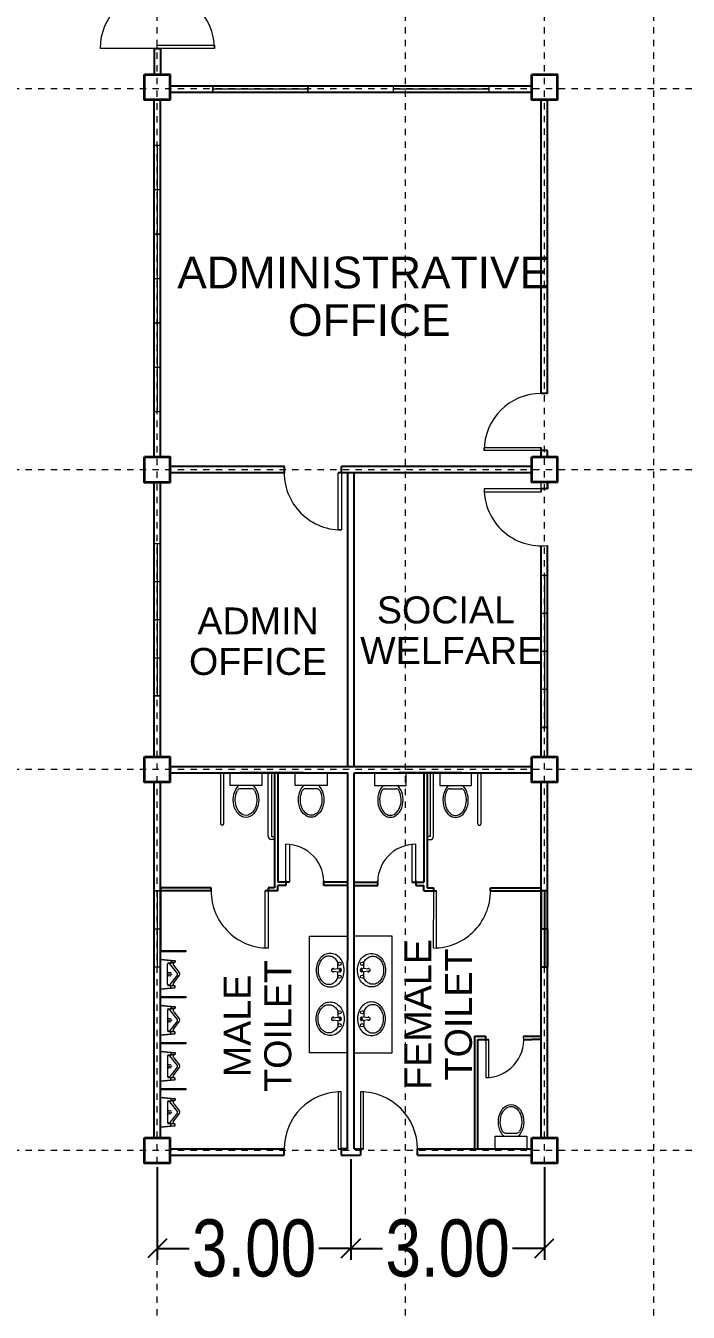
# Model space of a CAD drawing. Header units: millimetres. Extents: x 63005 to 126950, y 36019 to 74749.
# Drawn here: x 63092.45 to 63102.89, y 36310.3 to 36330.57 of the extents above; entities that cross this region are included whole.
import ezdxf

# ---------------------------------------------------------------- set-up
doc = ezdxf.new("R2010")
doc.units = ezdxf.units.MM
doc.header["$LTSCALE"] = 0.04
doc.linetypes.add('PHANTOM', pattern=[2.5, 1.25, -0.25, 0.25, -0.25, 0.25, -0.25])
doc.styles.get("Standard").update_dxf_attribs({"font": 'arial.ttf', "width": 0.8})
doc.styles.add('SWISSLT175', font='swissl.ttf', dxfattribs={"height": 0.175})
doc.dimstyles.new('dimension', dxfattribs={"dimtxt": 0.9, "dimasz": 0.3, "dimexe": 0.18, "dimexo": 0.0625, "dimgap": 0.09, "dimtad": 0, "dimzin": 0, "dimdsep": 46, "dimtxsty": 'Standard', "dimblk": 'OBLIQUE', "dimcen": 0.09, "dimclrd": 256, "dimclre": 256, "dimclrt": 256, "dimadec": 0, "dimazin": 0, "dimtfac": 1, "dimtofl": 0, "dimtmove": 0, "dimatfit": 3, "dimldrblk": 'OBLIQUE', "dimfxl": 1, "dimtolj": 1, "dimtzin": 0, "dimarcsym": 0})

# ---------------------------------------------------------------- blocks, each defined once
blk = doc.blocks.new('_Oblique')
at = {"color": 0, "linetype": 'ByBlock', "lineweight": -2}
blk.add_line((-0.5, -0.5), (0.5, 0.5), dxfattribs=at)
blk = doc.blocks.new('*D130')
at = {"lineweight": -2, "transparency": 16777216}
for p, q in [((63094.523, 36312.585), (63094.523, 36311.125)), ((63097.573, 36312.709), (63097.573, 36311.125)), ((63094.523, 36311.305), (63095.024, 36311.305)), ((63097.573, 36311.305), (63097.071, 36311.305))]:
    blk.add_line(p, q, dxfattribs=at)
at = {"layer": 'Defpoints', "color": 0, "lineweight": 25, "transparency": 16777216}
for p in [(63097.573, 36312.772), (63094.523, 36312.648), (63097.573, 36311.305)]:
    blk.add_point(p, dxfattribs=at)
at = {"lineweight": -2, "transparency": 16777216, "xscale": 0.3, "yscale": 0.3, "zscale": 0.3, "rotation": 180}
blk.add_blockref('_Oblique', (63094.523, 36311.305), dxfattribs=at)
at = {"lineweight": -2, "transparency": 16777216, "xscale": 0.3, "yscale": 0.3, "zscale": 0.3}
blk.add_blockref('_Oblique', (63097.573, 36311.305), dxfattribs=at)
at = {"lineweight": 5, "transparency": 16777216, "insert": (63096.048, 36311.305), "char_height": 0.9, "attachment_point": 5}
blk.add_mtext('\\A1;3.00', dxfattribs=at)
blk = doc.blocks.new('*D131')
at = {"lineweight": -2, "transparency": 16777216}
for p, q in [((63097.573, 36312.709), (63097.573, 36311.125)), ((63100.623, 36312.585), (63100.623, 36311.125)), ((63097.573, 36311.305), (63098.074, 36311.305)), ((63100.623, 36311.305), (63100.121, 36311.305))]:
    blk.add_line(p, q, dxfattribs=at)
at = {"layer": 'Defpoints', "color": 0, "lineweight": 25, "transparency": 16777216}
for p in [(63097.573, 36312.772), (63100.623, 36312.648), (63100.623, 36311.305)]:
    blk.add_point(p, dxfattribs=at)
at = {"lineweight": -2, "transparency": 16777216, "xscale": 0.3, "yscale": 0.3, "zscale": 0.3, "rotation": 180}
blk.add_blockref('_Oblique', (63097.573, 36311.305), dxfattribs=at)
at = {"lineweight": -2, "transparency": 16777216, "xscale": 0.3, "yscale": 0.3, "zscale": 0.3}
blk.add_blockref('_Oblique', (63100.623, 36311.305), dxfattribs=at)
at = {"lineweight": 5, "transparency": 16777216, "insert": (63099.098, 36311.305), "char_height": 0.9, "attachment_point": 5}
blk.add_mtext('\\A1;3.00', dxfattribs=at)

msp = doc.modelspace()

# ---------------------------------------------------------------- linework, layer by layer
at = {"color": 0, "linetype": 'PHANTOM', "lineweight": 5, "transparency": 33554495}
for p, q in [((63094.523, 36300.646), (63094.523, 36348.821)), ((63098.435, 36300.646), (63098.435, 36348.821)), ((63102.348, 36300.646), (63102.348, 36348.821)), ((63100.623, 36312.648), (63100.623, 36345.823)), ((63110.348, 36329.574), (63040.973, 36329.571)), ((63110.348, 36323.574), (63040.973, 36323.571)), ((63110.348, 36318.849), (63040.973, 36318.846)), ((63110.348, 36312.848), (63040.973, 36312.845))]:
    msp.add_line(p, q, dxfattribs=at)
at = {"color": 1, "lineweight": 13}
for p, q in [((63094.523, 36330.212), (63093.623, 36330.212)), ((63094.523, 36330.262), (63095.423, 36330.262)), ((63094.523, 36330.212), (63094.523, 36330.262)), ((63095.423, 36330.212), (63094.523, 36330.212)), ((63095.423, 36330.262), (63095.423, 36330.212)), ((63099.673, 36323.874), (63099.673, 36323.924)), ((63099.673, 36323.924), (63100.573, 36323.924)), ((63100.573, 36323.874), (63099.673, 36323.874)), ((63097.374, 36322.624), (63097.374, 36323.524)), ((63097.424, 36323.524), (63097.424, 36322.624)), ((63100.573, 36323.224), (63100.573, 36323.374)), ((63100.573, 36323.274), (63099.673, 36323.274)), ((63099.673, 36323.274), (63099.673, 36323.224)), ((63099.673, 36323.224), (63100.573, 36323.224)), ((63100.573, 36323.274), (63100.573, 36323.224)), ((63097.424, 36322.624), (63097.374, 36322.624)), ((63096.548, 36317.073), (63096.548, 36317.673)), ((63096.608, 36317.673), (63096.608, 36317.073)), ((63098.536, 36317.672), (63098.536, 36317.072)), ((63098.596, 36317.072), (63098.596, 36317.672)), ((63096.221, 36316.037), (63096.221, 36316.937)), ((63096.271, 36316.937), (63096.271, 36316.037)), ((63096.271, 36316.037), (63096.221, 36316.037)), ((63099.698, 36314.596), (63099.698, 36313.996)), ((63099.748, 36313.996), (63099.748, 36314.596)), ((63099.698, 36313.996), (63099.748, 36313.996)), ((63097.423, 36313.772), (63097.373, 36313.772)), ((63097.373, 36313.772), (63097.373, 36312.872)), ((63097.423, 36312.872), (63097.423, 36313.772)), ((63097.773, 36313.772), (63097.723, 36313.772)), ((63097.723, 36313.772), (63097.723, 36312.872)), ((63097.773, 36312.872), (63097.773, 36313.772))]:
    msp.add_line(p, q, dxfattribs=at)
at = {"color": 4, "lineweight": 25}
for p, q in [((63094.473, 36330.212), (63094.473, 36329.8)), ((63094.473, 36330.212), (63094.573, 36330.212)), ((63094.573, 36330.212), (63094.573, 36329.8)), ((63094.723, 36329.624), (63100.423, 36329.624)), ((63097.573, 36329.624), (63100.423, 36329.624)), ((63094.473, 36323.774), (63094.473, 36329.4)), ((63094.573, 36323.774), (63094.573, 36329.4)), ((63094.723, 36329.524), (63100.423, 36329.524)), ((63100.573, 36324.774), (63100.573, 36329.4)), ((63100.673, 36324.774), (63100.673, 36329.4)), ((63100.673, 36324.774), (63100.573, 36324.774)), ((63100.573, 36323.774), (63100.573, 36323.924)), ((63100.673, 36323.874), (63100.573, 36323.874)), ((63100.673, 36323.774), (63100.673, 36323.874)), ((63096.529, 36323.624), (63094.723, 36323.624)), ((63096.524, 36323.524), (63094.723, 36323.524)), ((63096.524, 36323.624), (63096.524, 36323.524)), ((63100.423, 36323.524), (63097.374, 36323.524)), ((63100.423, 36323.624), (63097.424, 36323.624)), ((63097.424, 36323.524), (63097.424, 36323.624)), ((63097.524, 36323.524), (63097.424, 36323.524)), ((63097.524, 36318.897), (63097.524, 36323.524)), ((63097.624, 36318.897), (63097.624, 36323.524)), ((63094.473, 36319.048), (63094.473, 36323.374)), ((63094.573, 36319.048), (63094.573, 36323.374)), ((63100.673, 36323.274), (63100.673, 36323.374)), ((63100.673, 36323.374), (63100.673, 36323.274)), ((63100.673, 36323.274), (63100.573, 36323.274)), ((63100.573, 36319.047), (63100.573, 36322.374)), ((63100.673, 36319.047), (63100.673, 36322.379)), ((63094.723, 36318.898), (63100.423, 36318.897)), ((63094.473, 36313.048), (63094.473, 36318.648)), ((63094.573, 36317.148), (63094.573, 36318.648)), ((63094.723, 36318.798), (63097.524, 36318.797)), ((63096.371, 36318.787), (63096.371, 36317.073)), ((63096.371, 36318.787), (63096.371, 36316.987)), ((63096.423, 36318.798), (63096.423, 36317.073)), ((63097.523, 36312.872), (63097.524, 36318.797)), ((63097.623, 36312.872), (63097.624, 36318.797)), ((63097.624, 36318.797), (63100.423, 36318.797)), ((63099.323, 36318.797), (63098.323, 36318.797)), ((63098.722, 36318.797), (63098.721, 36317.072)), ((63098.774, 36318.787), (63098.774, 36317.072)), ((63098.774, 36318.787), (63098.774, 36316.987)), ((63100.573, 36313.048), (63100.573, 36318.647)), ((63100.673, 36313.048), (63100.673, 36318.647)), ((63094.573, 36313.048), (63094.573, 36317.148)), ((63096.371, 36317.073), (63096.371, 36317.021)), ((63096.548, 36317.073), (63096.423, 36317.073)), ((63096.548, 36317.021), (63096.423, 36317.021)), ((63096.423, 36316.937), (63096.423, 36317.021)), ((63096.608, 36317.073), (63096.448, 36317.073)), ((63096.548, 36317.098), (63096.548, 36317.021)), ((63097.523, 36317.021), (63097.146, 36317.021)), ((63097.148, 36317.021), (63097.148, 36317.098)), ((63097.523, 36317.073), (63097.148, 36317.073)), ((63097.621, 36317.073), (63097.996, 36317.073)), ((63097.621, 36317.021), (63097.998, 36317.021)), ((63097.996, 36317.021), (63097.996, 36317.098)), ((63098.536, 36317.072), (63098.696, 36317.072)), ((63098.596, 36317.097), (63098.596, 36317.021)), ((63098.596, 36317.072), (63098.721, 36317.072)), ((63098.596, 36317.021), (63098.721, 36317.021)), ((63098.721, 36316.937), (63098.721, 36317.021)), ((63098.774, 36317.072), (63098.774, 36317.021)), ((63095.372, 36316.987), (63094.573, 36316.987)), ((63095.371, 36316.937), (63094.573, 36316.937)), ((63095.371, 36316.937), (63095.371, 36316.987)), ((63096.423, 36316.937), (63096.221, 36316.937)), ((63096.371, 36316.987), (63096.271, 36316.987)), ((63096.371, 36316.987), (63096.271, 36316.987)), ((63096.271, 36316.987), (63096.271, 36316.937)), ((63098.721, 36316.937), (63098.924, 36316.937)), ((63098.774, 36316.987), (63098.874, 36316.987)), ((63098.774, 36316.987), (63098.874, 36316.987)), ((63098.874, 36316.987), (63098.874, 36316.937)), ((63099.772, 36316.986), (63100.572, 36316.986)), ((63099.774, 36316.936), (63099.774, 36316.986)), ((63099.774, 36316.936), (63100.572, 36316.936)), ((63099.523, 36314.646), (63099.598, 36314.646)), ((63099.523, 36314.646), (63099.523, 36312.872)), ((63099.573, 36312.871), (63099.573, 36314.596)), ((63099.573, 36314.596), (63099.748, 36314.596)), ((63099.598, 36314.646), (63099.698, 36314.646)), ((63099.698, 36314.571), (63099.698, 36314.646)), ((63100.296, 36314.646), (63100.423, 36314.646)), ((63100.298, 36314.596), (63100.423, 36314.596)), ((63100.423, 36314.646), (63100.573, 36314.646)), ((63100.573, 36314.596), (63100.423, 36314.596)), ((63094.723, 36312.872), (63096.523, 36312.872)), ((63094.723, 36312.772), (63096.523, 36312.772)), ((63096.523, 36312.772), (63096.523, 36312.872)), ((63097.523, 36312.872), (63097.423, 36312.872)), ((63097.423, 36312.872), (63097.423, 36312.772)), ((63097.423, 36312.772), (63097.723, 36312.772)), ((63097.623, 36312.872), (63097.723, 36312.872)), ((63097.723, 36312.872), (63097.723, 36312.772)), ((63098.623, 36312.872), (63100.423, 36312.872)), ((63098.623, 36312.772), (63098.623, 36312.872)), ((63098.623, 36312.772), (63100.423, 36312.772))]:
    msp.add_line(p, q, dxfattribs=at)
at = {"color": 0, "lineweight": 9}
for p, q in [((63096.148, 36329.624), (63095.398, 36329.624)), ((63095.398, 36329.624), (63095.398, 36329.524)), ((63096.898, 36329.524), (63096.898, 36329.624)), ((63098.248, 36329.524), (63098.248, 36329.624)), ((63098.998, 36329.624), (63099.748, 36329.624)), ((63099.748, 36329.624), (63099.748, 36329.524)), ((63095.398, 36329.574), (63096.898, 36329.574)), ((63095.398, 36329.524), (63096.898, 36329.524)), ((63098.248, 36329.574), (63099.748, 36329.574)), ((63099.748, 36329.524), (63098.248, 36329.524)), ((63094.473, 36327.987), (63094.473, 36328.687)), ((63094.473, 36328.687), (63094.573, 36328.687)), ((63094.523, 36328.687), (63094.523, 36327.287)), ((63094.573, 36328.687), (63094.573, 36327.287)), ((63094.473, 36327.987), (63094.573, 36327.987)), ((63094.473, 36326.587), (63094.473, 36327.287)), ((63094.473, 36327.287), (63094.573, 36327.287)), ((63094.573, 36327.287), (63094.473, 36327.287)), ((63094.523, 36327.287), (63094.523, 36325.887)), ((63094.573, 36327.287), (63094.573, 36325.887)), ((63094.473, 36326.587), (63094.573, 36326.587)), ((63094.573, 36325.887), (63094.473, 36325.887)), ((63094.473, 36325.187), (63094.473, 36325.887)), ((63094.473, 36325.887), (63094.573, 36325.887)), ((63094.573, 36325.887), (63094.473, 36325.887)), ((63094.523, 36325.887), (63094.523, 36324.487)), ((63094.573, 36325.887), (63094.573, 36324.487)), ((63094.473, 36325.187), (63094.573, 36325.187)), ((63094.573, 36324.487), (63094.473, 36324.487)), ((63094.473, 36322.411), (63094.573, 36322.411)), ((63094.523, 36322.411), (63094.523, 36320.011)), ((63100.573, 36321.913), (63100.673, 36321.913)), ((63100.623, 36321.913), (63100.623, 36319.513)), ((63094.473, 36321.811), (63094.573, 36321.811)), ((63100.573, 36321.313), (63100.673, 36321.313)), ((63094.473, 36321.211), (63094.573, 36321.211)), ((63100.573, 36320.713), (63100.673, 36320.713)), ((63094.473, 36320.611), (63094.573, 36320.611)), ((63100.573, 36320.113), (63100.673, 36320.113)), ((63094.473, 36320.011), (63094.573, 36320.011)), ((63100.573, 36319.513), (63100.673, 36319.513)), ((63095.521, 36318.796), (63095.521, 36318.096)), ((63095.571, 36317.996), (63095.571, 36318.796)), ((63096.271, 36317.796), (63096.271, 36318.796)), ((63096.321, 36318.796), (63096.321, 36318.096)), ((63098.824, 36318.795), (63098.824, 36318.095)), ((63098.874, 36317.795), (63098.874, 36318.795)), ((63099.574, 36317.995), (63099.574, 36318.795)), ((63099.624, 36318.795), (63099.624, 36318.095)), ((63095.521, 36318.096), (63095.521, 36317.996)), ((63096.321, 36318.096), (63096.321, 36317.796)), ((63098.824, 36318.095), (63098.824, 36317.795)), ((63099.624, 36318.095), (63099.624, 36317.995)), ((63096.321, 36317.796), (63096.371, 36317.796)), ((63096.371, 36317.746), (63096.321, 36317.746)), ((63098.824, 36317.795), (63098.774, 36317.795)), ((63098.774, 36317.745), (63098.824, 36317.745)), ((63094.573, 36316.937), (63094.473, 36316.937)), ((63094.473, 36316.937), (63094.473, 36316.337)), ((63094.523, 36316.937), (63094.523, 36315.737)), ((63094.473, 36316.337), (63094.573, 36316.337)), ((63094.573, 36316.337), (63094.573, 36315.737)), ((63094.573, 36315.737), (63094.473, 36315.737))]:
    msp.add_line(p, q, dxfattribs=at)
at = {"color": 0, "lineweight": -2}
for p, q in [((63100.673, 36323.774), (63100.673, 36323.874)), ((63096.529, 36323.624), (63096.524, 36323.624)), ((63096.823, 36318.797), (63095.823, 36318.797)), ((63094.573, 36316.998), (63094.573, 36315.998)), ((63100.673, 36316.937), (63100.573, 36316.937)), ((63100.573, 36316.937), (63100.573, 36316.337)), ((63100.623, 36316.937), (63100.623, 36315.737)), ((63100.573, 36316.337), (63100.673, 36316.337)), ((63100.673, 36316.337), (63100.673, 36315.737)), ((63100.673, 36315.737), (63100.573, 36315.737)), ((63097.373, 36312.872), (63097.523, 36312.872)), ((63097.623, 36312.872), (63097.773, 36312.872))]:
    msp.add_line(p, q, dxfattribs=at)
at = {"lineweight": 9}
for p, q in [((63095.671, 36318.596), (63095.671, 36318.796)), ((63095.671, 36318.796), (63096.171, 36318.796)), ((63096.171, 36318.796), (63096.171, 36318.596)), ((63096.698, 36318.597), (63096.698, 36318.797)), ((63096.698, 36318.797), (63097.198, 36318.797)), ((63097.198, 36318.797), (63097.198, 36318.597)), ((63097.947, 36318.797), (63097.947, 36318.597)), ((63098.447, 36318.797), (63097.947, 36318.797)), ((63098.447, 36318.597), (63098.447, 36318.797)), ((63098.974, 36318.795), (63098.974, 36318.595)), ((63099.474, 36318.795), (63098.974, 36318.795)), ((63099.474, 36318.595), (63099.474, 36318.795)), ((63096.171, 36318.596), (63095.671, 36318.596)), ((63096.012, 36318.546), (63095.831, 36318.546)), ((63097.198, 36318.597), (63096.698, 36318.597)), ((63097.039, 36318.547), (63096.858, 36318.547)), ((63097.947, 36318.597), (63098.447, 36318.597)), ((63098.106, 36318.547), (63098.287, 36318.547)), ((63098.974, 36318.595), (63099.474, 36318.595)), ((63099.133, 36318.545), (63099.314, 36318.545)), ((63094.573, 36315.852), (63094.573, 36315.857)), ((63094.573, 36315.398), (63094.573, 36315.852)), ((63094.576, 36315.86), (63094.798, 36315.84)), ((63094.576, 36315.855), (63094.733, 36315.84)), ((63094.701, 36315.794), (63094.684, 36315.792)), ((63094.699, 36315.803), (63094.734, 36315.809)), ((63094.701, 36315.794), (63094.789, 36315.809)), ((63094.734, 36315.84), (63094.798, 36315.84)), ((63094.798, 36315.81), (63094.735, 36315.81)), ((63094.738, 36315.836), (63094.738, 36315.814)), ((63094.789, 36315.809), (63094.798, 36315.81)), ((63094.803, 36315.835), (63094.803, 36315.815)), ((63094.573, 36315.711), (63094.573, 36315.781)), ((63094.683, 36315.467), (63094.683, 36315.784)), ((63094.84, 36315.635), (63094.72, 36315.787)), ((63094.84, 36315.616), (63094.72, 36315.463)), ((63094.773, 36315.789), (63094.773, 36315.785)), ((63094.782, 36315.759), (63094.872, 36315.643)), ((63094.782, 36315.491), (63094.872, 36315.607)), ((63097.271, 36315.702), (63097.393, 36315.716)), ((63097.271, 36315.673), (63097.393, 36315.66)), ((63097.875, 36315.702), (63097.753, 36315.716)), ((63097.875, 36315.673), (63097.753, 36315.66)), ((63094.573, 36315.398), (63094.573, 36315.393)), ((63094.576, 36315.395), (63094.733, 36315.41)), ((63094.576, 36315.39), (63094.798, 36315.41)), ((63094.701, 36315.456), (63094.684, 36315.459)), ((63094.699, 36315.447), (63094.734, 36315.441)), ((63094.701, 36315.456), (63094.789, 36315.442)), ((63094.734, 36315.41), (63094.798, 36315.41)), ((63094.798, 36315.44), (63094.735, 36315.44)), ((63094.738, 36315.415), (63094.738, 36315.436)), ((63094.773, 36315.461), (63094.773, 36315.466)), ((63094.789, 36315.442), (63094.798, 36315.44)), ((63094.803, 36315.415), (63094.803, 36315.435)), ((63094.573, 36315.127), (63094.573, 36315.132)), ((63094.573, 36315.127), (63094.573, 36314.673)), ((63094.576, 36315.135), (63094.798, 36315.115)), ((63094.576, 36315.13), (63094.733, 36315.115)), ((63094.683, 36315.059), (63094.683, 36314.742)), ((63094.701, 36315.069), (63094.684, 36315.067)), ((63094.699, 36315.078), (63094.734, 36315.084)), ((63094.701, 36315.069), (63094.789, 36315.084)), ((63094.84, 36314.91), (63094.72, 36315.062)), ((63094.734, 36315.115), (63094.798, 36315.115)), ((63094.798, 36315.085), (63094.735, 36315.085)), ((63094.738, 36315.111), (63094.738, 36315.089)), ((63094.773, 36315.064), (63094.773, 36315.06)), ((63094.782, 36315.034), (63094.872, 36314.918)), ((63094.789, 36315.084), (63094.798, 36315.085)), ((63094.803, 36315.11), (63094.803, 36315.09)), ((63094.573, 36314.814), (63094.573, 36314.744)), ((63094.84, 36314.891), (63094.72, 36314.738)), ((63094.782, 36314.766), (63094.872, 36314.882)), ((63097.271, 36314.936), (63097.393, 36314.95)), ((63097.271, 36314.907), (63097.393, 36314.894)), ((63097.875, 36314.936), (63097.753, 36314.95)), ((63097.875, 36314.907), (63097.753, 36314.894)), ((63094.573, 36314.673), (63094.573, 36314.668)), ((63094.576, 36314.67), (63094.733, 36314.685)), ((63094.576, 36314.665), (63094.798, 36314.685)), ((63094.701, 36314.731), (63094.684, 36314.734)), ((63094.699, 36314.722), (63094.734, 36314.716)), ((63094.701, 36314.731), (63094.789, 36314.717)), ((63094.734, 36314.685), (63094.798, 36314.685)), ((63094.798, 36314.715), (63094.735, 36314.715)), ((63094.738, 36314.69), (63094.738, 36314.711)), ((63094.773, 36314.736), (63094.773, 36314.741)), ((63094.789, 36314.717), (63094.798, 36314.715)), ((63094.803, 36314.69), (63094.803, 36314.71)), ((63094.573, 36314.402), (63094.573, 36314.407)), ((63094.573, 36314.402), (63094.573, 36313.948)), ((63094.576, 36314.41), (63094.798, 36314.39)), ((63094.576, 36314.405), (63094.733, 36314.39)), ((63094.734, 36314.39), (63094.798, 36314.39)), ((63094.738, 36314.386), (63094.738, 36314.364)), ((63094.803, 36314.385), (63094.803, 36314.365)), ((63094.683, 36314.334), (63094.683, 36314.017)), ((63094.701, 36314.344), (63094.684, 36314.342)), ((63094.699, 36314.353), (63094.734, 36314.359)), ((63094.701, 36314.344), (63094.789, 36314.359)), ((63094.84, 36314.185), (63094.72, 36314.337)), ((63094.798, 36314.36), (63094.735, 36314.36)), ((63094.773, 36314.339), (63094.773, 36314.335)), ((63094.782, 36314.309), (63094.872, 36314.193)), ((63094.789, 36314.359), (63094.798, 36314.36)), ((63094.573, 36314.089), (63094.573, 36314.019)), ((63094.701, 36314.006), (63094.684, 36314.009)), ((63094.699, 36313.997), (63094.734, 36313.991)), ((63094.701, 36314.006), (63094.789, 36313.992)), ((63094.84, 36314.166), (63094.72, 36314.013)), ((63094.798, 36313.99), (63094.735, 36313.99)), ((63094.738, 36313.965), (63094.738, 36313.986)), ((63094.773, 36314.011), (63094.773, 36314.016)), ((63094.782, 36314.041), (63094.872, 36314.157)), ((63094.789, 36313.992), (63094.798, 36313.99)), ((63094.803, 36313.965), (63094.803, 36313.985)), ((63094.573, 36313.948), (63094.573, 36313.943)), ((63094.576, 36313.945), (63094.733, 36313.96)), ((63094.576, 36313.94), (63094.798, 36313.96)), ((63094.734, 36313.96), (63094.798, 36313.96)), ((63094.573, 36313.677), (63094.573, 36313.682)), ((63094.573, 36313.677), (63094.573, 36313.223)), ((63094.576, 36313.685), (63094.798, 36313.665)), ((63094.576, 36313.68), (63094.733, 36313.665)), ((63094.683, 36313.609), (63094.683, 36313.292)), ((63094.701, 36313.619), (63094.684, 36313.617)), ((63094.699, 36313.628), (63094.734, 36313.634)), ((63094.701, 36313.619), (63094.789, 36313.634)), ((63094.84, 36313.46), (63094.72, 36313.612)), ((63094.734, 36313.665), (63094.798, 36313.665)), ((63094.798, 36313.635), (63094.735, 36313.635)), ((63094.738, 36313.661), (63094.738, 36313.639)), ((63094.773, 36313.614), (63094.773, 36313.61)), ((63094.782, 36313.584), (63094.872, 36313.468)), ((63094.789, 36313.634), (63094.798, 36313.635)), ((63094.803, 36313.66), (63094.803, 36313.64)), ((63094.573, 36313.364), (63094.573, 36313.294)), ((63094.84, 36313.441), (63094.72, 36313.288)), ((63094.782, 36313.316), (63094.872, 36313.432)), ((63094.573, 36313.223), (63094.573, 36313.218)), ((63094.576, 36313.22), (63094.733, 36313.235)), ((63094.576, 36313.215), (63094.798, 36313.235)), ((63094.701, 36313.281), (63094.684, 36313.284)), ((63094.699, 36313.272), (63094.734, 36313.266)), ((63094.701, 36313.281), (63094.789, 36313.267)), ((63094.734, 36313.235), (63094.798, 36313.235)), ((63094.798, 36313.265), (63094.735, 36313.265)), ((63094.738, 36313.24), (63094.738, 36313.261)), ((63094.773, 36313.286), (63094.773, 36313.291)), ((63094.789, 36313.267), (63094.798, 36313.265)), ((63094.803, 36313.24), (63094.803, 36313.26)), ((63099.848, 36312.872), (63099.848, 36313.072)), ((63099.848, 36313.072), (63100.348, 36313.072)), ((63100.007, 36313.122), (63100.188, 36313.122)), ((63100.348, 36313.072), (63100.348, 36312.872)), ((63100.348, 36312.872), (63099.848, 36312.872))]:
    msp.add_line(p, q, dxfattribs=at)
at = {"color": 4, "lineweight": 20}
for p, q in [((63098.874, 36316.937), (63098.873, 36316.037)), ((63098.923, 36316.037), (63098.924, 36316.937))]:
    msp.add_line(p, q, dxfattribs=at)
at = {"color": 4, "lineweight": 35}
for points in [[(63094.323, 36329.8), (63094.723, 36329.8), (63094.723, 36329.4), (63094.323, 36329.4)], [(63100.423, 36329.8), (63100.823, 36329.8), (63100.823, 36329.4), (63100.423, 36329.4)], [(63094.323, 36323.774), (63094.723, 36323.774), (63094.723, 36323.374), (63094.323, 36323.374)], [(63100.423, 36323.775), (63100.823, 36323.775), (63100.823, 36323.375), (63100.423, 36323.375)], [(63094.323, 36319.048), (63094.723, 36319.048), (63094.723, 36318.648), (63094.323, 36318.648)], [(63100.423, 36319.048), (63100.823, 36319.048), (63100.823, 36318.648), (63100.423, 36318.648)], [(63094.323, 36313.048), (63094.723, 36313.048), (63094.723, 36312.648), (63094.323, 36312.648)], [(63100.423, 36313.048), (63100.823, 36313.048), (63100.823, 36312.648), (63100.423, 36312.648)]]:
    msp.add_lwpolyline(points, close=True, dxfattribs=at)
at = {"lineweight": 9}
for points in [[(63095.398, 36329.624), (63096.898, 36329.624), (63096.898, 36329.524), (63095.398, 36329.524)], [(63098.248, 36329.624), (63099.748, 36329.624), (63099.748, 36329.524), (63098.248, 36329.524)], [(63094.473, 36328.687), (63094.573, 36328.687), (63094.573, 36324.487), (63094.473, 36324.487)], [(63094.473, 36322.411), (63094.573, 36322.411), (63094.573, 36320.011), (63094.473, 36320.011)], [(63100.573, 36321.913), (63100.673, 36321.913), (63100.673, 36319.513), (63100.573, 36319.513)], [(63094.573, 36315.737), (63094.473, 36315.737), (63094.473, 36316.937), (63094.573, 36316.937)], [(63100.572, 36316.936), (63100.673, 36316.936), (63100.673, 36315.737), (63100.572, 36315.737)]]:
    msp.add_lwpolyline(points, close=True, dxfattribs=at)
at = {"color": 0, "lineweight": 9, "ltscale": 0.4}
for points in [[(63097.523, 36316.225), (63097.523, 36314.385), (63096.923, 36314.385), (63096.923, 36316.225)], [(63097.623, 36316.225), (63097.623, 36314.385), (63098.223, 36314.385), (63098.223, 36316.225)]]:
    msp.add_lwpolyline(points, close=True, dxfattribs=at)
at = {"color": 0, "lineweight": 9}
for points in [[(63094.973, 36315.998), (63094.973, 36315.978), (63094.573, 36315.978), (63094.573, 36315.998)], [(63094.973, 36315.273), (63094.973, 36315.253), (63094.573, 36315.253), (63094.573, 36315.273)], [(63094.973, 36314.548), (63094.973, 36314.528), (63094.573, 36314.528), (63094.573, 36314.548)], [(63094.973, 36313.823), (63094.973, 36313.803), (63094.573, 36313.803), (63094.573, 36313.823)]]:
    msp.add_lwpolyline(points, close=True, dxfattribs=at)
at = {"lineweight": 9}
for points in [[(63097.248, 36315.953, 0.11576), (63097.165, 36315.933, 0.104047), (63097.092, 36315.875, 0.090875), (63097.044, 36315.791, 0.083344), (63097.027, 36315.688, 0.083344), (63097.044, 36315.584, 0.090875), (63097.092, 36315.5, 0.104047), (63097.165, 36315.442, 0.11576), (63097.248, 36315.423, 0.11576), (63097.33, 36315.442, 0.104047), (63097.404, 36315.5, 0.090875), (63097.452, 36315.584, 0.083344), (63097.469, 36315.688, 0.083344), (63097.452, 36315.791, 0.090875), (63097.404, 36315.875, 0.104047), (63097.33, 36315.933, 0.11576)], [(63097.898, 36315.953, -0.11576), (63097.981, 36315.933, -0.104047), (63098.055, 36315.875, -0.090875), (63098.102, 36315.791, -0.083344), (63098.119, 36315.688, -0.083344), (63098.102, 36315.584, -0.090875), (63098.055, 36315.5, -0.104047), (63097.981, 36315.442, -0.11576), (63097.898, 36315.423, -0.11576), (63097.816, 36315.442, -0.104047), (63097.742, 36315.5, -0.090875), (63097.695, 36315.584, -0.083344), (63097.677, 36315.688, -0.083344), (63097.695, 36315.791, -0.090875), (63097.742, 36315.875, -0.104047), (63097.816, 36315.933, -0.11576)], [(63097.248, 36314.657, -0.11576), (63097.165, 36314.676, -0.104047), (63097.092, 36314.735, -0.090875), (63097.044, 36314.818, -0.083344), (63097.027, 36314.922, -0.083344), (63097.044, 36315.025, -0.090875), (63097.092, 36315.109, -0.104047), (63097.165, 36315.168, -0.11576), (63097.248, 36315.187, -0.11576), (63097.33, 36315.168, -0.104047), (63097.404, 36315.109, -0.090875), (63097.452, 36315.025, -0.083344), (63097.469, 36314.922, -0.083344), (63097.452, 36314.818, -0.090875), (63097.404, 36314.735, -0.104047), (63097.33, 36314.676, -0.11576)], [(63097.898, 36314.657, 0.11576), (63097.981, 36314.676, 0.104047), (63098.055, 36314.734, 0.090875), (63098.102, 36314.818, 0.083344), (63098.119, 36314.922, 0.083344), (63098.102, 36315.025, 0.090875), (63098.055, 36315.109, 0.104047), (63097.981, 36315.168, 0.11576), (63097.898, 36315.187, 0.11576), (63097.816, 36315.168, 0.104047), (63097.742, 36315.109, 0.090875), (63097.695, 36315.025, 0.083344), (63097.677, 36314.922, 0.083344), (63097.695, 36314.818, 0.090875), (63097.742, 36314.734, 0.104047), (63097.816, 36314.676, 0.11576)]]:
    msp.add_lwpolyline(points, format="xyb", close=True, dxfattribs=at)
for points in [[(63097.227, 36315.91, 0.124838), (63097.164, 36315.894, 0.105788), (63097.107, 36315.845, 0.086697), (63097.07, 36315.775, 0.076776), (63097.057, 36315.688, 0.076776), (63097.07, 36315.6, 0.086697), (63097.107, 36315.53, 0.105788), (63097.164, 36315.481, 0.124838), (63097.227, 36315.465, 0.124838), (63097.289, 36315.481, 0.105788), (63097.347, 36315.53, 0.040067), (63097.367, 36315.561), (63097.367, 36315.663, 0.040067)], [(63097.367, 36315.712), (63097.367, 36315.814, 0.040067), (63097.347, 36315.845, 0.105788), (63097.289, 36315.894, 0.124838), (63097.227, 36315.91, 0.124838)], [(63097.919, 36315.91, -0.124838), (63097.982, 36315.894, -0.105788), (63098.04, 36315.845, -0.086697), (63098.076, 36315.775, -0.076776), (63098.089, 36315.688, -0.076776), (63098.076, 36315.6, -0.086697), (63098.04, 36315.53, -0.105788), (63097.982, 36315.481, -0.124838), (63097.919, 36315.465, -0.124838), (63097.857, 36315.481, -0.105788), (63097.799, 36315.53, -0.040067), (63097.779, 36315.561), (63097.779, 36315.663, -0.040067)], [(63097.779, 36315.712), (63097.779, 36315.814, -0.040067), (63097.799, 36315.845, -0.105788), (63097.857, 36315.894, -0.124838), (63097.919, 36315.91, -0.124838)], [(63097.227, 36314.699, -0.124838), (63097.164, 36314.715, -0.105788), (63097.107, 36314.765, -0.086697), (63097.07, 36314.834, -0.076776), (63097.057, 36314.922, -0.076776), (63097.07, 36315.009, -0.086697), (63097.107, 36315.079, -0.105788), (63097.164, 36315.129, -0.124838), (63097.227, 36315.144, -0.124838), (63097.289, 36315.129, -0.105788), (63097.347, 36315.079, -0.040067), (63097.367, 36315.049), (63097.367, 36314.946, -0.040067)], [(63097.919, 36314.699, 0.124838), (63097.982, 36314.715, 0.105788), (63098.04, 36314.765, 0.086697), (63098.076, 36314.834, 0.076776), (63098.089, 36314.922, 0.076776), (63098.076, 36315.009, 0.086697), (63098.04, 36315.079, 0.105788), (63097.982, 36315.129, 0.124838), (63097.919, 36315.144, 0.124838), (63097.857, 36315.129, 0.105788), (63097.799, 36315.079, 0.040067), (63097.779, 36315.048), (63097.779, 36314.946, 0.040067)], [(63097.367, 36314.898), (63097.367, 36314.795, -0.040067), (63097.347, 36314.765, -0.105788), (63097.289, 36314.715, -0.124838), (63097.227, 36314.699, -0.124838)], [(63097.779, 36314.897), (63097.779, 36314.795, 0.040067), (63097.799, 36314.765, 0.105788), (63097.857, 36314.715, 0.124838), (63097.919, 36314.699, 0.124838)]]:
    msp.add_lwpolyline(points, format="xyb", dxfattribs=at)
for centre, radius in [((63097.396, 36315.789), 0.0255), ((63097.75, 36315.789), 0.0255), ((63094.693, 36315.625), 0.004), ((63094.705, 36315.65), 0.004), ((63094.705, 36315.6), 0.004), ((63094.718, 36315.625), 0.004), ((63094.73, 36315.65), 0.004), ((63094.73, 36315.6), 0.004), ((63094.743, 36315.625), 0.004), ((63097.396, 36315.586), 0.0255), ((63097.402, 36315.688), 0.0095), ((63097.75, 36315.586), 0.0255), ((63097.744, 36315.688), 0.0095), ((63097.396, 36315.023), 0.0255), ((63097.75, 36315.023), 0.0255), ((63094.693, 36314.9), 0.004), ((63094.705, 36314.925), 0.004), ((63094.705, 36314.875), 0.004), ((63094.718, 36314.9), 0.004), ((63094.73, 36314.925), 0.004), ((63094.73, 36314.875), 0.004), ((63094.743, 36314.9), 0.004), ((63097.396, 36314.82), 0.0255), ((63097.402, 36314.922), 0.0095), ((63097.75, 36314.82), 0.0255), ((63097.744, 36314.922), 0.0095), ((63094.693, 36314.175), 0.004), ((63094.705, 36314.2), 0.004), ((63094.718, 36314.175), 0.004), ((63094.73, 36314.2), 0.004), ((63094.743, 36314.175), 0.004), ((63094.705, 36314.15), 0.004), ((63094.73, 36314.15), 0.004), ((63094.693, 36313.45), 0.004), ((63094.705, 36313.475), 0.004), ((63094.705, 36313.425), 0.004), ((63094.718, 36313.45), 0.004), ((63094.73, 36313.475), 0.004), ((63094.73, 36313.425), 0.004), ((63094.743, 36313.45), 0.004)]:
    msp.add_circle(centre, radius, dxfattribs=at)
at = {"color": 1, "lineweight": 13}
for centre, radius, start, end in [((63094.523, 36330.212), 0.9, 0, 180), ((63100.573, 36323.874), 0.9, 90.0002, 180.0002), ((63097.424, 36323.524), 0.9, 173.6208, 270.0002), ((63100.573, 36323.274), 0.9, 180.0002, 276.3796), ((63096.548, 36317.073), 0.6, 355.0883, 90.0002), ((63098.596, 36317.072), 0.6, 89.9792, 184.8911), ((63096.271, 36316.937), 0.9, 176.8154, 270), ((63099.698, 36314.596), 0.6, 270.0002, 4.7804), ((63097.423, 36312.872), 0.9, 90.0002, 180.0002), ((63097.723, 36312.872), 0.9, 0.0002, 90.0002)]:
    msp.add_arc(centre, radius, start, end, dxfattribs=at)
at = {"lineweight": 9}
for centre, radius, start, end in [((63095.831, 36318.496), 0.05, 90, 151.9916), ((63096.012, 36318.496), 0.05, 28.1501, 90), ((63096.858, 36318.497), 0.05, 90.0002, 151.9918), ((63097.039, 36318.497), 0.05, 28.1502, 90.0002), ((63098.106, 36318.497), 0.05, 89.9792, 151.8291), ((63098.287, 36318.497), 0.05, 27.9875, 89.9792), ((63099.133, 36318.495), 0.05, 89.9793, 151.8293), ((63099.314, 36318.495), 0.05, 27.9877, 89.9793), ((63094.576, 36315.857), 0.003, 86.1861, 180.0002), ((63094.576, 36315.852), 0.003, 86.532, 180.0002), ((63094.703, 36315.784), 0.02, 100.305, 180.0002), ((63094.704, 36315.775), 0.02, 39.3164, 99.2903), ((63094.733, 36315.836), 0.005, 0.0002, 86.532), ((63094.733, 36315.814), 0.005, 280.305, 0.0002), ((63094.793, 36315.789), 0.02, 99.2903, 180.0002), ((63094.798, 36315.835), 0.005, 0.0002, 90.0002), ((63094.798, 36315.815), 0.005, 270.0002, 0.0002), ((63094.68, 36315.65), 0.004, 305.6756, 54.3248), ((63094.68, 36315.6), 0.004, 305.6756, 54.3248), ((63094.813, 36315.785), 0.04, 180.0002, 219.3164), ((63094.828, 36315.625), 0.015, 320.6839, 39.3164), ((63094.848, 36315.625), 0.03, 322.8155, 37.1849), ((63097.294, 36315.688), 0.025, 161.3795, 198.6209), ((63097.365, 36315.688), 0.0948, 171.2028, 188.7976), ((63097.294, 36315.688), 0.025, 48.798, 143.6934), ((63097.294, 36315.688), 0.025, 216.307, 311.2024), ((63097.396, 36315.688), 0.028, 263.7547, 96.2457), ((63097.75, 36315.688), 0.028, 83.7547, 276.2457), ((63097.852, 36315.688), 0.025, 36.307, 131.2024), ((63097.852, 36315.688), 0.025, 228.798, 323.6934), ((63097.782, 36315.688), 0.0948, 351.2028, 8.7976), ((63097.852, 36315.688), 0.025, 341.3795, 18.6209), ((63094.576, 36315.398), 0.003, 180.0002, 273.4684), ((63094.576, 36315.393), 0.003, 180.0002, 273.8143), ((63094.703, 36315.467), 0.02, 180.0002, 259.6953), ((63094.704, 36315.476), 0.02, 260.71, 320.6839), ((63094.733, 36315.415), 0.005, 273.4684, 0.0002), ((63094.733, 36315.436), 0.005, 0.0002, 79.6953), ((63094.813, 36315.466), 0.04, 140.6839, 180.0002), ((63094.793, 36315.461), 0.02, 180.0002, 260.71), ((63094.798, 36315.435), 0.005, 0.0002, 90.0002), ((63094.798, 36315.415), 0.005, 270.0002, 0.0002), ((63094.576, 36315.132), 0.003, 86.1861, 180.0002), ((63094.576, 36315.127), 0.003, 86.532, 180.0002), ((63094.703, 36315.059), 0.02, 100.305, 180.0002), ((63094.704, 36315.05), 0.02, 39.3164, 99.2903), ((63094.733, 36315.111), 0.005, 0.0002, 86.532), ((63094.733, 36315.089), 0.005, 280.305, 0.0002), ((63094.793, 36315.064), 0.02, 99.2903, 180.0002), ((63094.813, 36315.06), 0.04, 180.0002, 219.3164), ((63094.798, 36315.11), 0.005, 0.0002, 90.0002), ((63094.798, 36315.09), 0.005, 270.0002, 0.0002), ((63094.68, 36314.925), 0.004, 305.6756, 54.3248), ((63094.68, 36314.875), 0.004, 305.6756, 54.3248), ((63094.828, 36314.9), 0.015, 320.6839, 39.3164), ((63094.848, 36314.9), 0.03, 322.8155, 37.1849), ((63097.294, 36314.922), 0.025, 161.3795, 198.6209), ((63097.365, 36314.922), 0.0948, 171.2028, 188.7976), ((63097.294, 36314.922), 0.025, 48.798, 143.6934), ((63097.294, 36314.922), 0.025, 216.307, 311.2024), ((63097.396, 36314.922), 0.028, 263.7547, 96.2457), ((63097.75, 36314.922), 0.028, 83.7547, 276.2457), ((63097.852, 36314.922), 0.025, 36.307, 131.2024), ((63097.852, 36314.922), 0.025, 228.798, 323.6934), ((63097.782, 36314.922), 0.0948, 351.2028, 8.7976), ((63097.852, 36314.922), 0.025, 341.3795, 18.6209), ((63094.576, 36314.673), 0.003, 180.0002, 273.4684), ((63094.576, 36314.668), 0.003, 180.0002, 273.8143), ((63094.703, 36314.742), 0.02, 180.0002, 259.6953), ((63094.704, 36314.751), 0.02, 260.71, 320.6839), ((63094.733, 36314.69), 0.005, 273.4684, 0.0002), ((63094.733, 36314.711), 0.005, 0.0002, 79.6953), ((63094.813, 36314.741), 0.04, 140.6839, 180.0002), ((63094.793, 36314.736), 0.02, 180.0002, 260.71), ((63094.798, 36314.71), 0.005, 0.0002, 90.0002), ((63094.798, 36314.69), 0.005, 270.0002, 0.0002), ((63094.576, 36314.407), 0.003, 86.1861, 180.0002), ((63094.576, 36314.402), 0.003, 86.532, 180.0002), ((63094.733, 36314.386), 0.005, 0.0002, 86.532), ((63094.798, 36314.385), 0.005, 0.0002, 90.0002), ((63094.703, 36314.334), 0.02, 100.305, 180.0002), ((63094.68, 36314.2), 0.004, 305.6756, 54.3248), ((63094.704, 36314.325), 0.02, 39.3164, 99.2903), ((63094.733, 36314.364), 0.005, 280.305, 0.0002), ((63094.793, 36314.339), 0.02, 99.2903, 180.0002), ((63094.813, 36314.335), 0.04, 180.0002, 219.3164), ((63094.798, 36314.365), 0.005, 270.0002, 0.0002), ((63094.828, 36314.175), 0.015, 320.6839, 39.3164), ((63094.848, 36314.175), 0.03, 322.8155, 37.1849), ((63094.68, 36314.15), 0.004, 305.6756, 54.3248), ((63094.703, 36314.017), 0.02, 180.0002, 259.6953), ((63094.704, 36314.026), 0.02, 260.71, 320.6839), ((63094.733, 36313.986), 0.005, 0.0002, 79.6953), ((63094.813, 36314.016), 0.04, 140.6839, 180.0002), ((63094.793, 36314.011), 0.02, 180.0002, 260.71), ((63094.798, 36313.985), 0.005, 0.0002, 90.0002), ((63094.576, 36313.948), 0.003, 180.0002, 273.4684), ((63094.576, 36313.943), 0.003, 180.0002, 273.8143), ((63094.733, 36313.965), 0.005, 273.4684, 0.0002), ((63094.798, 36313.965), 0.005, 270.0002, 0.0002), ((63094.576, 36313.682), 0.003, 86.1861, 180.0002), ((63094.576, 36313.677), 0.003, 86.532, 180.0002), ((63094.703, 36313.609), 0.02, 100.305, 180.0002), ((63094.704, 36313.6), 0.02, 39.3164, 99.2903), ((63094.733, 36313.661), 0.005, 0.0002, 86.532), ((63094.733, 36313.639), 0.005, 280.305, 0.0002), ((63094.793, 36313.614), 0.02, 99.2903, 180.0002), ((63094.813, 36313.61), 0.04, 180.0002, 219.3164), ((63094.798, 36313.66), 0.005, 0.0002, 90.0002), ((63094.798, 36313.64), 0.005, 270.0002, 0.0002), ((63094.68, 36313.475), 0.004, 305.6756, 54.3248), ((63094.68, 36313.425), 0.004, 305.6756, 54.3248), ((63094.828, 36313.45), 0.015, 320.6839, 39.3164), ((63094.848, 36313.45), 0.03, 322.8155, 37.1849), ((63094.576, 36313.223), 0.003, 180.0002, 273.4684), ((63094.576, 36313.218), 0.003, 180.0002, 273.8143), ((63094.703, 36313.292), 0.02, 180.0002, 259.6953), ((63094.704, 36313.301), 0.02, 260.71, 320.6839), ((63094.733, 36313.24), 0.005, 273.4684, 0.0002), ((63094.733, 36313.261), 0.005, 0.0002, 79.6953), ((63094.813, 36313.291), 0.04, 140.6839, 180.0002), ((63094.793, 36313.286), 0.02, 180.0002, 260.71), ((63094.798, 36313.26), 0.005, 0.0002, 90.0002), ((63094.798, 36313.24), 0.005, 270.0002, 0.0002), ((63100.007, 36313.172), 0.05, 208.1502, 270.0002), ((63100.188, 36313.172), 0.05, 270.0002, 331.9918)]:
    msp.add_arc(centre, radius, start, end, dxfattribs=at)
at = {"color": 0, "lineweight": 9}
for centre, radius, start, end in [((63095.546, 36317.996), 0.025, 180, 0), ((63099.599, 36317.995), 0.025, 179.9793, 359.9793), ((63096.321, 36317.796), 0.05, 180, 270), ((63098.824, 36317.795), 0.05, 269.9793, 359.9793)]:
    msp.add_arc(centre, radius, start, end, dxfattribs=at)
at = {"color": 4, "lineweight": 20}
msp.add_arc((63098.874, 36316.937), 0.9, 269.9793, 3.1639, dxfattribs=at)
at = {"lineweight": 9, "extrusion": (0, 0, -1)}
for centre, major_axis in [((63095.921, 36318.371), (0, 0.275)), ((63096.948, 36318.372), (0, 0.275)), ((63100.098, 36313.297), (0, -0.275))]:
    msp.add_ellipse(centre, major_axis=major_axis, ratio=0.727273, start_param=0.612555, end_param=5.670631, dxfattribs=at)
at = {"lineweight": 9}
for centre in [(63098.197, 36318.372), (63099.224, 36318.37)]:
    msp.add_ellipse(centre, major_axis=(0, 0.275), ratio=0.727273, start_param=0.612555, end_param=5.670631, dxfattribs=at)
for points in [[(63096.056, 36318.519), (63096.065, 36318.503), (63096.072, 36318.485), (63096.099, 36318.394), (63096.094, 36318.306), (63096.036, 36318.175), (63095.986, 36318.134), (63095.888, 36318.12), (63095.836, 36318.146), (63095.762, 36318.257), (63095.744, 36318.341), (63095.759, 36318.455), (63095.771, 36318.49), (63095.787, 36318.519)], [(63097.083, 36318.521), (63097.092, 36318.505), (63097.099, 36318.487), (63097.126, 36318.395), (63097.121, 36318.308), (63097.063, 36318.177), (63097.013, 36318.135), (63096.915, 36318.122), (63096.863, 36318.148), (63096.789, 36318.259), (63096.771, 36318.343), (63096.787, 36318.456), (63096.798, 36318.491), (63096.814, 36318.521)], [(63098.062, 36318.521), (63098.053, 36318.504), (63098.046, 36318.486), (63098.019, 36318.395), (63098.024, 36318.308), (63098.082, 36318.176), (63098.132, 36318.135), (63098.23, 36318.122), (63098.282, 36318.147), (63098.356, 36318.259), (63098.374, 36318.342), (63098.358, 36318.456), (63098.347, 36318.491), (63098.331, 36318.521)], [(63099.089, 36318.519), (63099.081, 36318.502), (63099.073, 36318.484), (63099.046, 36318.393), (63099.051, 36318.306), (63099.109, 36318.174), (63099.159, 36318.133), (63099.257, 36318.119), (63099.309, 36318.145), (63099.384, 36318.257), (63099.401, 36318.34), (63099.386, 36318.454), (63099.374, 36318.489), (63099.359, 36318.519)], [(63099.963, 36313.148), (63099.954, 36313.164), (63099.947, 36313.182), (63099.92, 36313.274), (63099.925, 36313.361), (63099.983, 36313.492), (63100.033, 36313.534), (63100.131, 36313.547), (63100.183, 36313.521), (63100.257, 36313.41), (63100.275, 36313.326), (63100.259, 36313.213), (63100.248, 36313.178), (63100.232, 36313.148)]]:
    msp.add_open_spline(points, degree=3, knots=[0.937253, 0.937253, 0.937253, 0.937253, 1.185372, 1.185372, 2.113864, 2.113864, 3.042356, 3.042356, 3.970847, 3.970847, 4.899339, 4.899339, 5.346062, 5.346062, 5.346062, 5.346062], dxfattribs=at)
for p in [(63094.573, 36315.625), (63094.573, 36314.9), (63094.573, 36314.175), (63094.573, 36313.45)]:
    msp.add_point(p, dxfattribs=at)

# ---------------------------------------------------------------- texts
at = {"color": 0, "lineweight": -2, "ltscale": 0.4, "attachment_point": 5, "line_spacing_factor": 0.9, "style": 'SWISSLT175'}
for s, insert, char_height, rotation in [('ADMINISTRATIVE^J OFFICE', (63097.768, 36326.302), 0.5, 0.0002), ('SOCIAL\\P WELFARE', (63099.072, 36321.045), 0.425, 0.0002), ('ADMIN\\POFFICE', (63096.111, 36320.868), 0.425, 0.0002), ('MALE\\PTOILET', (63096.106, 36314.809), 0.425, 90.0002)]:
    msp.add_mtext(s, dxfattribs=dict(at, insert=insert, char_height=char_height, rotation=rotation))
at = {"color": 0, "lineweight": 9, "ltscale": 0.4, "insert": (63098.952, 36314.99), "char_height": 0.425, "attachment_point": 5, "rotation": 90.0002, "line_spacing_factor": 0.9, "style": 'SWISSLT175'}
msp.add_mtext('FEMALE\\PTOILET', dxfattribs=at)

# ---------------------------------------------------------------- dimensions: what is measured, and where the dimension line sits
at = {"color": 0, "lineweight": 5, "transparency": 33554559}
for base, p1, p2, picture, middle in [((63097.573, 36311.305), (63094.523, 36312.648), (63097.573, 36312.772), '*D130', (63096.048, 36311.305)), ((63100.623, 36311.305), (63097.573, 36312.772), (63100.623, 36312.648), '*D131', (63099.098, 36311.305))]:
    dim = msp.add_linear_dim(base=base, p1=p1, p2=p2, text='3.00', dimstyle='dimension', dxfattribs=at)
    dim.commit()
    dim.dimension.update_dxf_attribs({"geometry": picture, "text_midpoint": middle})

doc.saveas('drawing.dxf')
